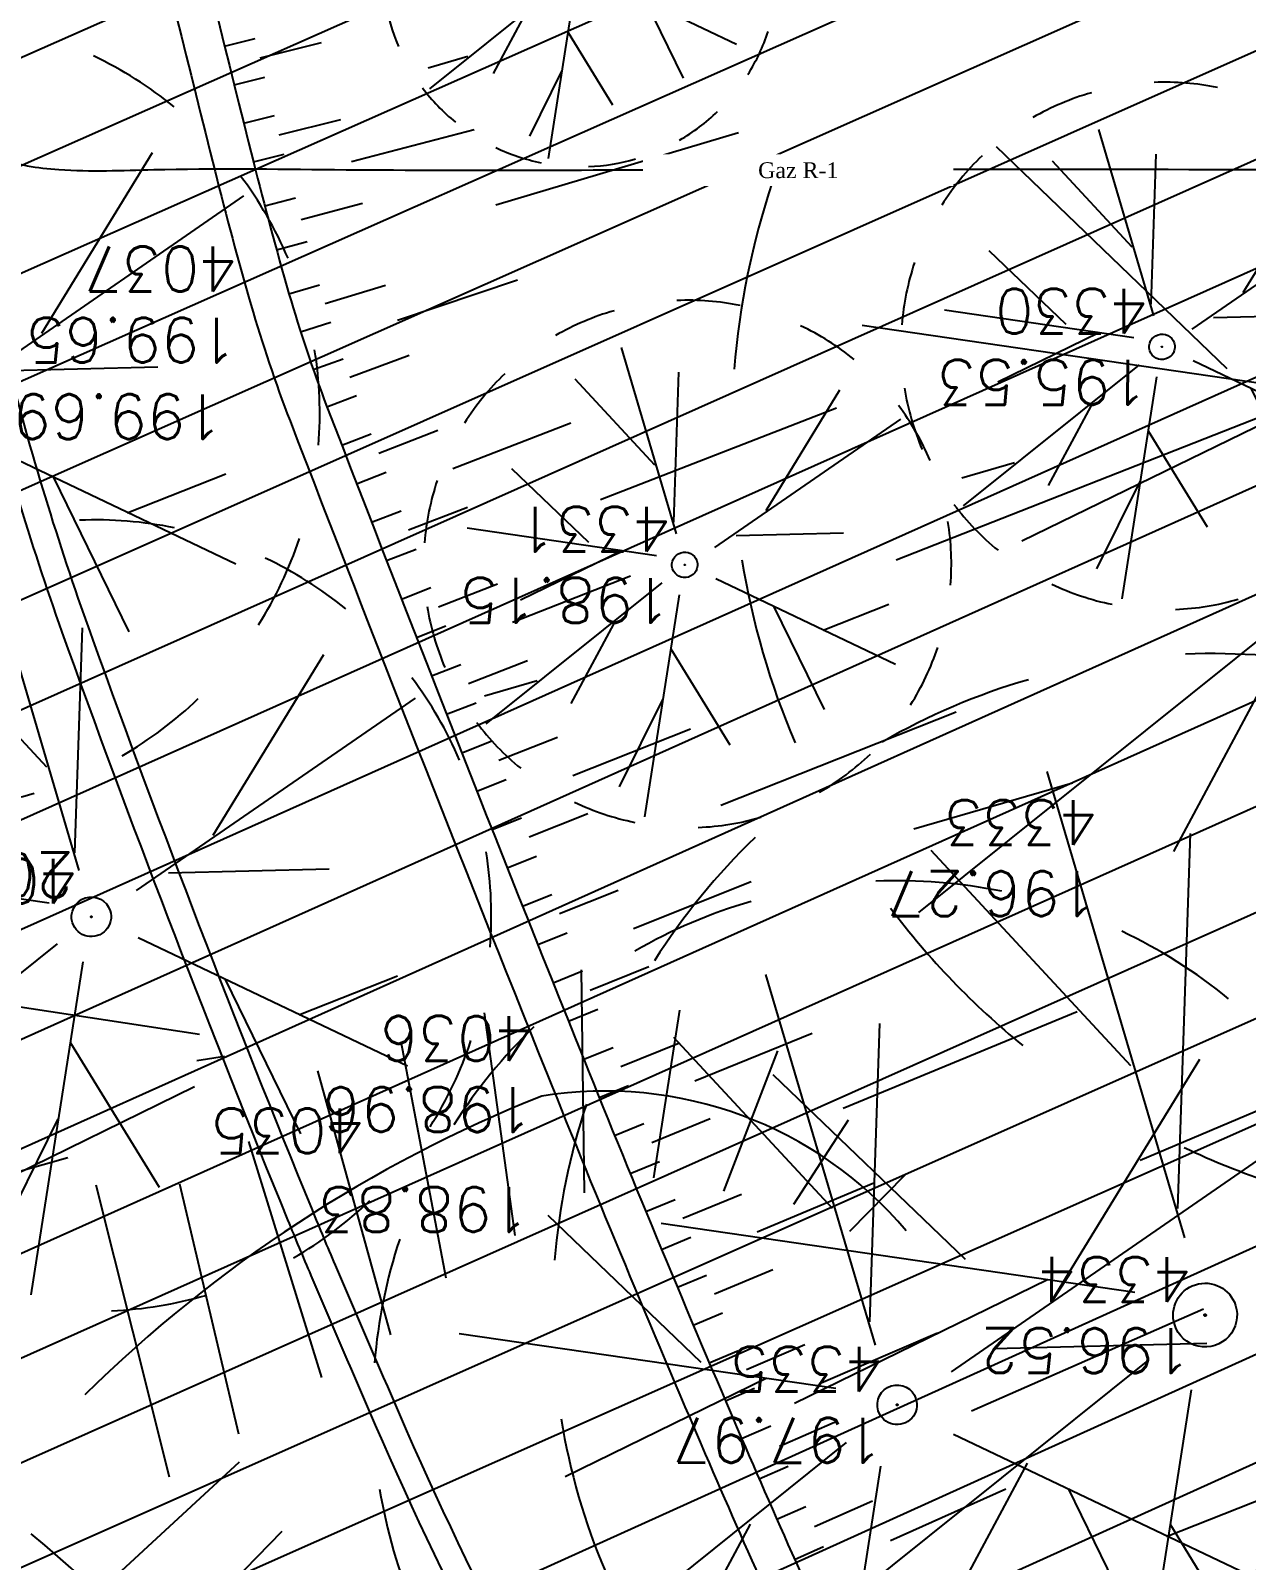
# Model space of a CAD drawing. Extents: x -594 to 29166, y -5797 to 14313.
# Drawn here: x 13592 to 14514, y 2044 to 3205 of the extents above; entities that cross this region are included whole.
import ezdxf
from ezdxf.enums import TextEntityAlignment as Align
from ezdxf.lldxf.tags import DXFTag

# ---------------------------------------------------------------- set-up
doc = ezdxf.new("R2010")
doc.units = 0
doc.linetypes.add('Style de ligne -15', pattern=[2.0832800000000002, 1.25, -0.41656, 0.1388600000000001, -0.2778600000000001])
doc.layers.get('0').update_dxf_attribs({"color": 252})
for name, color, linetype in [('A SITE', 252, 'Continuous'), ('DWG_280-140115-P - Général', 252, 'Continuous'), ('Fond topo - TAL', 252, 'Continuous'), ('Fond topo - TAL_HAC', 252, 'Continuous'), ('Fond topo - VEG', 252, 'Continuous'), ('Fond topo - Z_500', 252, 'Continuous'), ('GAZ-GAZ N-1', 202, 'Continuous'), ('prlm-VRD', 252, 'Continuous'), ('SA - béton balayé', 252, 'Continuous'), ('SA - EBC', 252, 'Continuous'), ('SA - EP-réso', 252, 'EP'), ('SA - EU-réso', 252, 'EU')]:
    doc.layers.add(name, color=color, linetype=linetype)
for name, color, linetype, plot in [('Fond topo - N', 252, 'Continuous', False), ('Fond topo - NCACHE', 252, 'Continuous', False), ('Fond topo - ZCACHE', 252, 'Continuous', False)]:
    doc.layers.add(name, color=color, linetype=linetype, plot=plot)
doc.layers.add('Fond topo - P', color=252, linetype='Continuous', lineweight=50)
doc.layers.add('Fond topo - VOI', color=252, linetype='Continuous', lineweight=25)
doc.styles.add('Lignes', font='arial.ttf', dxfattribs={"height": 0.35})
doc.styles.add('prlm-vmc', font='pala.ttf', dxfattribs={"height": 14})
doc.styles.add('SIMPLEX', font='simplex_.ttf', dxfattribs={"height": 1.25})
tags = doc.linetypes.add('EP', pattern='A,5,-0.25,["EP",Lignes,S=1,R=0,X=0,Y=-0.18],-1.25', length=6.5).pattern_tags.tags
tags[15:16] = [DXFTag(74, 4), DXFTag(75, 0), DXFTag(340, '0'), DXFTag(46, 0.0), DXFTag(50, 0.0), DXFTag(44, 0.0), DXFTag(45, 0.0)]
tags[4:5] = [DXFTag(74, 4), DXFTag(75, 0), DXFTag(340, '0'), DXFTag(46, 0.0), DXFTag(50, 0.0), DXFTag(44, 0.0), DXFTag(45, 0.0)]
tags = doc.linetypes.add('EU', pattern='A,5,-0.25,["EU",Lignes,S=1,R=0,X=0,Y=-0.18],-1.25', length=6.5).pattern_tags.tags
tags[15:16] = [DXFTag(74, 4), DXFTag(75, 0), DXFTag(340, '0'), DXFTag(46, 0.0), DXFTag(50, 0.0), DXFTag(44, 0.0), DXFTag(45, 0.0)]
tags[4:5] = [DXFTag(74, 4), DXFTag(75, 0), DXFTag(340, '0'), DXFTag(46, 0.0), DXFTag(50, 0.0), DXFTag(44, 0.0), DXFTag(45, 0.0)]
tags = doc.linetypes.add('L16', pattern=[0.37500001490116125, 0.300000011920929, -0.07500000298023224]).pattern_tags.tags
tags[6:7] = [DXFTag(74, 4), DXFTag(75, 0), DXFTag(340, '0'), DXFTag(46, 0.0), DXFTag(50, 0.0), DXFTag(44, 0.0), DXFTag(45, 0.0)]
tags[4:5] = [DXFTag(74, 4), DXFTag(75, 0), DXFTag(340, '0'), DXFTag(46, 0.0), DXFTag(50, 0.0), DXFTag(44, 0.0), DXFTag(45, 0.0)]
tags = doc.linetypes.add('L8', pattern=[0.22500000894069674, 0.1500000059604645, -0.07500000298023224]).pattern_tags.tags
tags[6:7] = [DXFTag(74, 4), DXFTag(75, 0), DXFTag(340, '0'), DXFTag(46, 0.0), DXFTag(50, 0.0), DXFTag(44, 0.0), DXFTag(45, 0.0)]
tags[4:5] = [DXFTag(74, 4), DXFTag(75, 0), DXFTag(340, '0'), DXFTag(46, 0.0), DXFTag(50, 0.0), DXFTag(44, 0.0), DXFTag(45, 0.0)]
tags = doc.linetypes.add('STYLE_15', pattern=[0.8333119936287403, 0.5, -0.1666239947080612, 0.05554400011897087, -0.1111439988017082]).pattern_tags.tags
tags[10:11] = [DXFTag(74, 4), DXFTag(75, 0), DXFTag(340, '0'), DXFTag(46, 0.0), DXFTag(50, 0.0), DXFTag(44, 0.0), DXFTag(45, 0.0)]
tags[8:9] = [DXFTag(74, 4), DXFTag(75, 0), DXFTag(340, '0'), DXFTag(46, 0.0), DXFTag(50, 0.0), DXFTag(44, 0.0), DXFTag(45, 0.0)]
tags[6:7] = [DXFTag(74, 4), DXFTag(75, 0), DXFTag(340, '0'), DXFTag(46, 0.0), DXFTag(50, 0.0), DXFTag(44, 0.0), DXFTag(45, 0.0)]
tags[4:5] = [DXFTag(74, 4), DXFTag(75, 0), DXFTag(340, '0'), DXFTag(46, 0.0), DXFTag(50, 0.0), DXFTag(44, 0.0), DXFTag(45, 0.0)]

# ---------------------------------------------------------------- blocks, each defined once
blk = doc.blocks.new('A 90.PTOPO')
at = {"layer": 'Fond topo - NCACHE', "style": 'SIMPLEX'}
blk.add_attdef('MAT', text='', height=0.34, dxfattribs=at).set_placement((0.09999999986030161, -0.09999999962747097), align=Align.TOP_LEFT)
at = {"layer": 'Fond topo - ZCACHE', "style": 'SIMPLEX'}
blk.add_attdef('ALT', (0.09999999986030161, 0.09999999962747097), '', height=0.34, dxfattribs=at)
blk = doc.blocks.new('A 90.RESINEUX')
at = {"ltscale": 2}
for p, q in [((-0.124167546, -0.091136848), (-0.11416789, 0.098856622)), ((-0.164166172, -0.08113719200000001), (-0.164166172, 0.08885696600000001)), ((0.045826612, -0.14113513), (0.125823863, -0.001139941)), ((-0.104168234, -0.06113787900000001), (0.025827299, -0.14113513)), ((-0.11416789, -0.101136505), (-0.004171670000000001, -0.171134099)), ((-0.124167546, -0.151134786), (-0.014171327, -0.211132724)), ((-0.134167203, -0.191133412), (-0.014171327, -0.261131006)), ((-0.134167203, -0.231132037), (-0.034170639, -0.301129632)), ((-0.144166859, -0.271130662), (-0.054169952, -0.341128257)), ((-0.154166515, -0.311129288), (-0.074169264, -0.3911265390000001)), ((-0.174165828, -0.341128257), (-0.124167546, -0.411125851)), ((-0.204164797, -0.36112757), (-0.174165828, -0.431125164)), ((-0.234163766, -0.381126882), (-0.22416411, -0.431125164)), ((-0.264162735, -0.3911265390000001), (-0.264162735, -0.431125164))]:
    blk.add_line(p, q, dxfattribs=at)
for centre, major_axis, ratio, start_param, end_param in [((-0.132308309, 0.771717634), (0.5413446150000001, 0.5413446150000001), 0.999999999999071, 3.63264165587472, 4.003214602841574), ((-0.744748968, -0.046828497), (-0.4953887950000001, 0.4953887950000001), 0.9999999999996526, 3.509030027783859, 3.906773112117224), ((-0.265161906, -0.212133051), (-0.141416496, 0.141416496), 0.9999999999999891, 2.259520706035595, 3.289317319450373)]:
    blk.add_ellipse(centre, major_axis=major_axis, ratio=ratio, start_param=start_param, end_param=end_param, dxfattribs=at)
blk = doc.blocks.new('A 90.VEG12')
at = {"ltscale": 2}
for p, q in [((0.01815258799999997, 0.057406781), (0.100441039, 0.47293725)), ((0.05749608, 0.253444298), (0.145517598, 0.414706841)), ((0.037902722, 0.15845596), (-0.06593155700000003, 0.344147082)), ((-0.158788295, 0.086017079), (-0.245985314, 0.284587218)), ((0.04981112299999996, 0.033821695), (0.391570728, 0.285894318)), ((0.143890955, 0.107467204), (0.230033352, 0.253971609)), ((0.2917471699999999, 0.208620217), (0.392372872, 0.233301274)), ((-0.05229389700000003, 0.02983962500000001), (-0.383643778, 0.204631851)), ((-0.25001839, 0.135126714), (-0.3755999820000001, 0.091127132)), ((0.122915307, -0.02992704099999999), (0.317230371, 0.05540147100000001)), ((0.057557527, -0.01766878999999999), (0.411943876, -0.08413611500000001)), ((-0.05265807700000003, -0.029192154), (-0.412380265, -0.256628677)), ((-0.09359106700000003, -0.049762263), (-0.2956446150000001, -0.04653133200000001)), ((0.184132294, -0.04763066399999999), (0.323120213, -0.192805613)), ((0.01825986499999999, -0.057372749), (0.107637982, -0.4128258760000001)), ((0.02259491799999996, -0.07955337300000001), (0.001649748999999978, -0.36183712)), ((-0.151821475, -0.09483882200000002), (-0.2999525240000001, -0.315936062)), ((0.05371548199999998, -0.188497704), (0.197263789, -0.356749422))]:
    blk.add_line(p, q, dxfattribs=at)
for start, end in [(90, 103.8461539085843), (62.30769199853572, 76.15384597947835), (117.6923078993823, 131.5384619204946), (34.61538499867542, 48.46153799321151), (145.3846149358338, 159.2307690506909), (6.923076979206323, 20.76923090842763), (173.0769230068974, 186.9230769931026), (339.2307689837768, 353.0769230207937), (200.7692310571047, 214.6153850641662), (311.5384620067885, 325.3846150013246), (228.4615380795054, 242.3076921006177), (283.8461540205217, 297.6923080014643), (256.1538460914157, 270)]:
    blk.add_arc((0, 0), 0.496982058, start, end, dxfattribs=at)
blk = doc.blocks.new('A 90.VEG14')
at = {"ltscale": 2, "flags": 128}
for points in [[(0.5, 0, -1), (-0.5, 0, -1)], [(0.016, 0, -1), (-0.016, 0, -1)]]:
    blk.add_lwpolyline(points, format="xyb", close=True, dxfattribs=at)
blk = doc.blocks.new('A$C380262B1')
at = {"layer": 'SA - béton balayé'}
h = blk.add_hatch(dxfattribs=at)
h.set_pattern_fill('BETON_BALAYE', color=256, scale=50, angle=-20.82846392552948, style=0, pattern_type=2)
h.set_pattern_definition([(339.1715360744705, (-355966725.0913794, -417896002.4038396), (120.5899727452301, 7.619611099305162), [750, -100, 250, -50]), (339.1715360744705, (-355966654.0479279, -417896002.6831044), (-23.08696394935313, 79.93273481872912), [150, -16.5, 300, -37.5]), (339.1715360744705, (-355966686.6133692, -417895971.5705341), (254.9204179624569, -61.13779932125717), [400, -70, 200, -50])])
h.paths.add_polyline_path([(1873.113977955654, -1045.302820485085), (1723.694125330076, -1045.058329775929), (1723.307328578085, -925.0544283539057), (2345.532266516238, -924.7764729894698), (2345.145130297169, -964.4988502375782), (3017.950370302424, -1034.733838774264), (4386.429105047137, -1035.296649020165, 0.4554572218905719), (4485.51508099772, -921.50833401829, -0.01964105558483272), (4467.221169918776, -749.9391863122582), (4481.542929168791, 248.8766504451632, 0.1673816827692034), (4271.636023558676, 941.6985101997852, -0.1543094570110363), (3947.719518048689, 1816.496034897864), (3948.121993010864, 2223.469870258123), (4228.121712291613, 2223.073383234441), (4227.560372790322, 1826.65438670665, 0.1545072172811908), (4495.384320942685, 1110.103053227067, -0.1683812778433724), (4761.346017243341, 238.37751140818), (4744.886533962563, -628.3880593255162, 0.0517561400087343), (4870.208288822323, -1347.367929667234, 0.07683847701793518), (5066.27194066532, -1775.590235739946, 0.01799232693758742), (5358.835439849645, -2186.503778491169), (5613.365647150204, -2444.26066800952), (5515.134513610974, -2706.88981320709, -0.1699699658030997), (4566.215102141723, -1299.586025625467, 0.3336449647308316), (4374.211731227115, -1155.291634611785), (3011.679256986827, -1154.731269739568), (2987.463968060911, -1152.203405182809), (2588.298533950001, -2690.259298682213), (2395.835024816915, -3771.221282333136, 0.4142135626327677), (2476.75752537325, -3887.20209505409), (2969.033070793375, -3974.850948899984), (2947.999150305986, -4092.993126623333), (2455.722538055852, -4005.344082973897, -0.4142135620652547), (2277.693036897108, -3750.186295062304), (2470.928195118904, -2664.89038169384), (2866.758767655119, -1139.602836966515)])
at = {"layer": 'SA - EBC'}
h = blk.add_hatch(dxfattribs=at)
h.set_pattern_fill('_USER', color=256, scale=75, angle=-335.8284639255295, style=0, pattern_type=0)
h.set_pattern_definition([(24.17153607447054, (-355966725.0913794, -417896002.4038396), (-30.71023888770651, 68.42427367140989), [])])
h.paths.add_polyline_path([(9533.967289561406, -8391.022676602006), (7823.560263682157, -8197.032719478011), (7677.26634000428, -8624.200356937945), (6795.644808141515, -8561.406107898802), (5968.179506575689, -8295.55842038244), (5307.727831928059, -7899.99740216881, -0.3248648439675891), (5215.66356504336, -6186.960641667247, -0.2814891280233847), (6034.588919347152, -5793.906059488654), (6977.488194359466, -5966.359615046531, 0.1695292869953866), (8622.524935239926, -5863.042801246047, 0.3340686001642133), (8902.106720628217, -5382.998490706086, 0.09326601099187866), (8620.675744628534, -4484.154293872416, 0.153138720952933), (7983.041431754827, -3856.574170198292), (6774.001917056739, -3250.65084323287), (5737.27900213562, -2651.023222506046, -0.1642525569746835), (4858.435642998666, -1650.659172795713), (4817.150435736403, -1198.612694069743), (4848.756969021633, -647.3217743448913), (5422.659926814958, 1808.548009581864, 0.4390366150430304), (6435.564773995429, 2874.098786618561, -0.09336270403907257), (6508.739385334775, 3486.828686110675, 0.1042719612268155), (6540.439700800925, 3811.755312792957), (6460.564939025789, 4655.403570830822), (7373.38954936713, 4920.791836176068), (7554.008261486888, 4259.8578767851), (7298.873095074669, 4188.137014396489), (7509.021686343476, 3441.03382807225, -0.2009829630450486), (7456.712778378278, 3016.095944307745), (7105.68882166408, 2168.347155954689), (7082.51023539342, 1970.99042609334), (7207.488740049303, 1059.89730162546), (7767.198439734057, -779.9824859946966), (8823.304629139602, -984.4878826290369, 0.1214178809896852), (9894.772318005562, -3098.331943433732, 0.01018302281994621), (10254.53238859773, -3499.40192066133), (9617.819940159097, -3345.007801242173), (9300.242931814864, -4358.367580920458), (9996.567213023081, -4620.499769318849), (9784.691719617695, -7276.41688529402), (9646.94292745553, -8212.627615593374)])
at = {"layer": 'DWG_280-140115-P - Général', "linetype": 'STYLE_15', "ltscale": 10, "elevation": 1e-07, "flags": 128}
for points in [[(3021.57010990195, -8145.867266133428, -0.06895872050302425), (6235.28967932798, -3756.488723866642, -0.008807822459316559), (10257.93705312535, 602.650766633451, -0.04520462568320733), (14397.25473853759, 4625.921016000211)], [(3183.863145206124, -8029.472286626697, -0.06402224317722395), (6209.414131427184, -3981.190984882414, -0.008807822459316559), (10232.06150527112, 377.9485056176782, -0.04520462568320733), (14371.37919068336, 4401.218755077571)], [(3210.571503592655, -8360.037511121482, -0.06701638499415095), (6351.068271277472, -4105.283255595714, -0.008807822459459397), (10373.71564516798, 253.8562349975109, -0.04520462568242076), (14513.03333048709, 4277.126484271139)]]:
    blk.add_lwpolyline(points, format="xyb", dxfattribs=at)
at = {"layer": 'Fond topo - TAL', "ltscale": 2, "flags": 128}
blk.add_lwpolyline([(5550.964989326894, 309.369040466845, 0.001967021161989692), (5665.979576995596, -158.5412297397852, 0.009053492578674051), (5692.935789003968, -258.6355214938521, 0.02150890567281686), (5721.746376994997, -344.371111318469, 0.003755858169683042), (5916.477807564661, -839.507176540792, 0.006031040945216099), (6036.166447913274, -1127.173111308366, 0.00802460262229775), (6131.992868334055, -1340.383921563625, 0.04845863212810597), (6240.257172519341, -1522.94373139739, 0.03430654887041581), (6435.959424171597, -1754.955144040287, 0.02760387584933579), (6657.272273395211, -1959.60779003799, 0.04574181501611826), (6804.766618506983, -2060.447602067143, 0.003041655342484329), (6919.643248012289, -2123.531989287585, 0.0008412878209468677), (7337.804675800726, -2348.956102598459, 0.002454288222013147), (7436.458407342434, -2401.302496530116, 0.01966671475607495), (7719.408091250807, -2481.40658531338)], format="xyb", dxfattribs=at)
at = {"layer": 'Fond topo - TAL', "linetype": 'L8', "ltscale": 2, "flags": 128}
blk.add_lwpolyline([(5205.937368283048, 750.0820459797978, 0.001164838968751395), (5278.977398714051, 432.2940057143569, 0.002306011098395101), (5317.01750359498, 271.8948707915843, 0.0003060880427634036), (5449.896251037717, -275.6433725357056, 0.003733443309130319), (5461.225120723248, -320.7323646172881, 0.02303033537768723), (5525.319082802162, -528.166111279279, 0.01069699115838556), (5691.911232238635, -961.3684616982937, 0.003771884424086066), (5709.500161511824, -1003.431219421327, 0.001382538214981839), (5758.38501737453, -1117.031494993716, 0.03661887789284379), (5957.885807240382, -1498.056274838746, 0.03752440099679374), (6205.448941607028, -1837.196699343622, 0.04028550190851635), (6451.502227922902, -2082.904460746795, 0.04917095924580399), (6686.922064470127, -2246.013048756868, 0.006033711204905718), (6822.157270042226, -2319.117279909551, 0.002063562969709008), (7219.866421166807, -2525.856100022793, 0.007761415611758534), (7381.736469687894, -2606.000236514956, 0.004421614268413964), (7666.724392818287, -2738.557008188218), (7960.304197249934, -2909.094837494195)], format="xyb", dxfattribs=at)
at = {"layer": 'Fond topo - TAL_HAC', "ltscale": 2}
for p, q in [((5644.133967300877, -70.87721507996321), (5667.426054971293, -65.09114122018218)), ((5671.058380929753, -79.6978734433651), (5717.639709636569, -68.11427213251591)), ((5651.401467248797, -100.1021330244839), (5674.690706701949, -94.30460594594479)), ((5658.683337783441, -129.3234734795988), (5681.969723524526, -123.5144942998886)), ((5685.616413364187, -138.1176472641528), (5732.186326896772, -126.4882378280163)), ((5740.381907811388, -158.2310420460999), (5833.304388867691, -134.1185453347862)), ((5849.727151263505, -191.1278706043959), (6033.762726001441, -136.4021254703403)), ((5665.979576995596, -158.5412297397852), (5689.263103390113, -152.7207996696234)), ((5674.562007188797, -192.0136487111449), (5697.773580439389, -185.9125939197838)), ((5702.228833036497, -202.4559186771512), (5748.577488632873, -189.973846450448)), ((5683.547847624868, -225.3800332546234), (5706.684085680172, -218.9992431551218)), ((5692.935789003968, -258.6355214938521), (5715.993320848793, -251.975925732404)), ((5720.284434081987, -266.0717742517591), (5766.203807294369, -252.0928193815053)), ((5775.150478305295, -278.7166468799114), (5866.149913473055, -248.1371959671378)), ((5701.718425611034, -287.4855449423194), (5724.575547361746, -280.1676228642464)), ((5711.324587510899, -316.0719087347388), (5733.962507126853, -308.1016768701375)), ((5739.054494956508, -321.9283994287252), (5784.097149362788, -305.3404739126563)), ((6153.474682709202, -460.4381073266268), (6510.830742446706, -319.8939986526966)), ((5721.746376994997, -344.371111318469), (5744.146482599899, -335.7551223598421)), ((5929.195721028373, -414.7591618821025), (6108.121039392427, -345.1191555708647)), ((5817.075643735006, -391.3652907125652), (5906.599705899134, -356.7034629173577)), ((5732.995075033978, -373.5772904008627), (5755.387557623908, -364.9415092542768)), ((5761.020989343524, -379.5297300443053), (5805.798318749294, -362.2383804991841)), ((5744.269578717649, -402.773517742753), (5766.654421109706, -394.1179510205984)), ((5755.569879664108, -431.9597698748112), (5777.947064023465, -423.2844246551394)), ((5783.606270886958, -437.862665578723), (5828.352968720719, -420.4922012984753)), ((5766.895968699828, -461.1360242590308), (5789.265477890149, -452.4409067817032)), ((5862.390759633854, -507.7929305844009), (5951.791736297309, -472.8148609399796)), ((5778.247837303206, -490.3022577986121), (5800.60965353623, -481.5873757004738)), ((5806.294617848471, -496.1555916815996), (5851.010544411838, -478.7060664966702)), ((5789.625476440415, -519.4584485143423), (5811.979582253844, -510.7238076627254)), ((5801.028877263889, -548.6045728437603), (5823.375255381688, -539.850180502981)), ((5829.085959447548, -554.408325906843), (5873.770974902436, -536.8797946721315)), ((5812.458030739799, -577.7406083419919), (5834.796663606539, -568.9664714038372)), ((6020.39981703274, -646.6602835804224), (6198.828325886279, -575.7570593617857)), ((5908.117152564228, -624.0596586838365), (5997.393926698714, -588.7657839804888)), ((5823.912928113714, -606.8665321916342), (5846.243798360229, -598.0726573616266)), ((5851.980224438012, -612.6206867396832), (5896.634189179167, -595.0132044032216)), ((5835.39356039837, -635.9823216684163), (5857.716650469229, -627.1687159314752)), ((5846.899918653071, -665.0879538618028), (5869.215211132541, -656.2546242028475)), ((5874.977341387421, -670.7924916408956), (5919.600115902722, -653.1061130575836)), ((5858.431993657723, -694.1834066063166), (5880.739471362904, -685.3303594514728)), ((5954.254251113161, -740.1640221476555), (6043.405707227066, -704.5547834597528)), ((5869.989776937291, -723.2686563394964), (5892.289422079921, -714.395899232477)), ((5898.077238164842, -728.9235599339008), (5942.668683174998, -711.158340331167)), ((5881.57325880602, -752.3436811752617), (5903.865054249763, -743.451220355928)), ((5245.560630084947, -762.6214277930558), (5625.165689969435, -820.552408695221)), ((6338.506393227726, -916.1319972015917), (6691.841545887291, -765.7648800872266)), ((5893.182430649176, -781.4084580168128), (5915.466358885169, -772.4963009357452)), ((5921.279842918739, -787.0137088932097), (5965.839819051325, -769.1697038710117)), ((5904.817283293232, -810.462963860482), (5927.093326952308, -801.5311173163354)), ((6113.101843977347, -876.4688598923385), (6290.635986579582, -803.3550566993654)), ((6000.738308718428, -855.7261498644948), (6089.680724870414, -819.5979529991746)), ((5916.477807564661, -839.507176540792), (5938.745949277654, -830.5556475184858)), ((5944.563200557604, -844.9765611439943), (5989.077856903896, -827.0197967998683)), ((5623.171887779608, -840.3462400659919), (5644.13452395238, -837.1310202404857)), ((5276.38522866182, -1029.178191442043), (5621.178085589781, -860.1400716230273)), ((5928.133969707415, -868.4026968665421), (5950.380451930687, -859.3974747695029)), ((5939.859804883599, -897.2700142301619), (5962.084498303011, -888.2111512124538)), ((5967.971259402111, -902.6038302108645), (6012.39876053296, -884.4325026497245)), ((5951.655245060101, -926.1089603416622), (5973.858020408079, -916.9965089298785)), ((6047.933303052559, -970.3245222568512), (6136.522963130847, -933.3397667855024)), ((5963.520221598446, -954.9193671904504), (5985.700949560851, -945.7533808425069)), ((5991.657083202153, -960.1174901239574), (6035.99639502354, -941.7320223525167)), ((5975.454665301368, -983.70106741786), (5997.613216843456, -974.4815994985402)), ((5987.458506831899, -1012.453893385828), (6009.594753058627, -1003.18099707365)), ((6015.620120661333, -1017.516202293336), (6059.870211128145, -998.9170221611857)), ((5999.53167643398, -1041.177677735686), (6021.645488264039, -1031.851407606155)), ((6210.599918663502, -1106.151983141899), (6386.376799829304, -1028.90893779695)), ((6039.859814057127, -1074.798630829901), (6084.019652800635, -1055.986171215773)), ((6096.446360694245, -1084.936126694083), (6184.654447017238, -1047.050331160426)), ((6011.674103559926, -1069.872253760695), (6033.765352657065, -1060.492663364857)), ((6023.88571780175, -1098.537453636527), (6045.95427531749, -1089.104598108679)), ((6064.825206110254, -1132.959252689034), (6108.873068448156, -1113.886082172394)), ((6036.166447913274, -1127.173111308366), (6058.21218569763, -1117.687045317143)), ((6049.436217779294, -1157.818514294922), (6071.438226569444, -1148.231459967792)), ((6148.982732091099, -1204.608188383281), (6236.545390449464, -1165.253635216504)), ((6062.846368784085, -1188.402748201042), (6084.804185992107, -1178.714907448739)), ((6091.556984512135, -1193.925826717168), (6135.428081126884, -1174.449510779232)), ((6076.39661883004, -1218.925170041621), (6098.309782799333, -1209.136746451259))]:
    blk.add_line(p, q, dxfattribs=at)
at = {"layer": 'Fond topo - VOI', "linetype": 'L16', "ltscale": 2, "flags": 128}
for points in [[(5392.407969431952, 1111.904269549996, 0.01722442130375293), (5396.107164770365, 882.525622472167, 0.04305158241120926), (5408.627218520269, 791.4557883515954, 0.001177569187763674), (5484.062571497634, 461.9041703641415, 0.002427729493112618), (5521.804238390177, 302.3227220401168, 0.001967020956825959), (5636.875169211999, -165.8167663961649, 0.009053493585175633), (5664.113873941824, -266.960016451776, 0.02150890483590385), (5693.746245000511, -355.1410974003375, 0.003755857879048691), (5888.642630679533, -850.696587562561, 0.006031040761159129), (6008.609275799245, -1139.030693657696, 0.008024603406108846), (6104.830426676199, -1353.119766991585, 0.04845863152505209), (6216.053937375546, -1540.669515356421, 0.03430654925623074), (6414.407409727573, -1775.824036449194, 0.02760387630777388), (6638.150424184278, -1982.723907381296, 0.04574181495738096), (6790.166542027146, -2086.655191704631, 0.003041655411540011), (6905.363101279363, -2149.915267992765, 0.0008412879643141841), (7323.613393446431, -2375.387286581099, 0.002454288050361413), (7422.52728305757, -2427.871722541749, 0.001190149676915431), (7627.286710543558, -2534.613265283406, 0.2729859319538775), (7818.640415603295, -2537.865278497338, 0.5229621065076793), (7831.962817022577, -2392.043141648173, -0.00786055030879591), (7655.119823943824, -2220.974797196686, -0.01612499385767952), (7572.994566615671, -2133.528076577932, -0.005612051181520921), (7234.075024491176, -1739.662334322929, -0.02310981858493283), (7157.358596613631, -1639.397700689733, -0.02656853706870258), (7047.00267999433, -1460.921823047101, -0.03868213082134395), (6987.748695677146, -1329.415004514158, -0.007175393436975411), (6937.438285909593, -1183.32435907796, -0.004924544095459816), (6869.306644191965, -968.754799850285, -0.003633774744343019), (6784.960411116481, -686.4572174847126, -0.005756498423518589), (6735.071917390451, -507.2855721227825, -0.02086462172059421), (6680.986850569025, -263.5070498101413, -0.01528835093536459), (6631.409636558965, 73.58195064589381, -0.009986619233383176), (6606.898569175974, 329.5134760439396, -0.02421681082814337), (6604.025940550491, 435.5511002242565, -0.004068535890819898), (6607.786591118202, 563.0926269106567, -0.001171863945288602), (6625.482830638066, 1005.729702953249, -0.00152953393264567), (6646.950672985986, 1478.675435110927, -0.006277708744472327), (6653.980015730485, 1593.814995978028, -0.02954878833963652), (6665.949301002547, 1683.544186316431, -0.007897955815137008), (6735.661067813635, 2014.690958615392, -0.009534637172886556), (6803.580167004839, 2289.433746226132, -0.03049426633253396), (6831.640211259946, 2373.435025289655, -0.01959706265007154), (6864.077265607193, 2445.57635160163, -0.007385007286054106), (6960.320823127404, 2632.030238676816, -0.00703834365838784), (7075.096242548898, 2839.478127937764, -0.02475780953821647), (7111.427237140015, 2896.292627044022, -0.03116737178628414), (7157.645668694749, 2953.358696680516, 0.01624541013141497), (7249.477941682562, 3060.073339007795, 0.01140558707328078), (7334.763849945739, 3171.03962264955, 0.007490832612850338), (7458.135183434933, 3344.7704016231, 0.04894958720658051), (7477.731918497011, 3380.245566368103, 0.0172000170103988), (7519.617923954502, 3487.450566142797)], [(5225.43954201974, 754.5165942981839, 0.00116483880797662), (5298.458698764443, 436.8193732574582, 0.002306011182776433), (5336.456233309582, 276.5997398644686, 0.0003060878564784329), (5469.329205621034, -270.9147073328495, 0.003733440487316977), (5480.585294729099, -315.7140320166945, 0.02303033540982148), (5544.135634880513, -521.3883996941149, 0.01069699115751624), (5710.42065853253, -953.7921075709164, 0.003771883424577017), (5727.893177466467, -995.5764777958393, 0.001382537500526071), (5776.734314719215, -1109.075158648193, 0.03661887814454393), (5974.878058070317, -1487.508127186447, 0.03752440110708656), (6220.673739444464, -1824.227291718125, 0.04028550176440735), (6464.450227888301, -2067.661452759057, 0.04917095898867555), (6696.644432889298, -2228.535189852118, 0.006033710847697392), (6831.455027591437, -2301.409888826311, 0.002063563105577488), (7229.017702722922, -2508.072567172348, 0.007761416038727673), (7390.331339929253, -2587.941216677427, 0.004435667204064966), (7675.906978966668, -2720.761590451002), (7973.655408108607, -2893.720936030149), (8098.612712789327, -3052.469847723842)]]:
    blk.add_lwpolyline(points, format="xyb", dxfattribs=at)
at = {"layer": 'SA - EP-réso', "ltscale": 75, "elevation": 1e-07, "flags": 128}
blk.add_lwpolyline([(7057.359504513443, -3847.703095152974), (7073.392802523449, -3763.613773323596, 0.3038135515548239), (6960.411896975711, -3575.048330798745), (5913.974411366507, -3011.549311224371, -0.2451589190929156), (4000.934660993516, -77.21436368301511), (4001.812148932368, 2129.220911115408, 0.2442911667358615), (3989.247120078653, 2158.72304784134)], format="xyb", dxfattribs=at)
at = {"layer": 'SA - EU-réso', "ltscale": 75, "elevation": 1e-07, "flags": 128}
blk.add_lwpolyline([(7122.338611911982, -3775.948962569237, 0.02430399992714655), (7123.694521654397, -3766.136091016233, 0.3084876794272485), (6975.278355227783, -3541.620403155684), (5930.56019009091, -2977.680810168386, -0.2470799863846096), (4048.446195200086, -71.39504831284285), (4050.931468652561, 1815.419044345617, -0.1208395636719429), (4094.591287523508, 1944.958092924207), (4176.118864258751, 2062.84625325352, 0.1663501201703965), (4193.535042321309, 2131.213369499892)], format="xyb", dxfattribs=at)
at = {"layer": 'Fond topo - P', "ltscale": 2}
ref = blk.add_blockref('A 90.PTOPO', (5664.113873941824, -266.960016451776), dxfattribs=dict(at, xscale=100, yscale=100, zscale=100, rotation=179.9607580165254))
ref.add_attrib('MAT', '4037', dxfattribs={"layer": 'Fond topo - N', "color": 0, "ltscale": 2, "height": 34, "rotation": 179.9607579854925, "style": 'SIMPLEX'}).set_placement((5654.120725253597, -256.9531699642539), align=Align.TOP_LEFT)
ref.add_attrib('ALT', '199.65', (5654.107027221471, -276.9531650468707), dxfattribs={"layer": 'Fond topo - Z_500', "color": 0, "ltscale": 2, "height": 34, "rotation": 179.9607579854925, "style": 'SIMPLEX'})
ref = blk.add_blockref('A 90.PTOPO', (6354.964313050732, -298.9584508351982), dxfattribs=dict(at, xscale=100, yscale=100, zscale=100, rotation=179.9607580165254))
ref.add_attrib('MAT', '4330', dxfattribs={"layer": 'Fond topo - N', "color": 0, "ltscale": 2, "height": 34, "rotation": 179.9607579854925, "style": 'SIMPLEX'}).set_placement((6344.971164455637, -288.9516041614115), align=Align.TOP_LEFT)
ref.add_attrib('ALT', '195.53', (6344.957466376945, -308.9515993371606), dxfattribs={"layer": 'Fond topo - Z_500', "color": 0, "ltscale": 2, "height": 34, "rotation": 179.9607579854925, "style": 'SIMPLEX'})
ref = blk.add_blockref('A 90.PTOPO', (5480.585294729099, -315.7140320166945), dxfattribs=dict(at, xscale=100, yscale=100, zscale=100, rotation=179.9607580165254))
ref.add_attrib('MAT', '4031', dxfattribs={"layer": 'Fond topo - N', "color": 0, "ltscale": 2, "height": 34, "rotation": 179.9607579854925, "style": 'SIMPLEX'}).set_placement((5470.592146134004, -305.7071853429079), align=Align.TOP_LEFT)
ref.add_attrib('ALT', '199.69', (5643.51708884351, -335.0159790366888), dxfattribs={"layer": 'Fond topo - Z_500', "color": 0, "ltscale": 2, "height": 34, "rotation": 179.9607579854925, "style": 'SIMPLEX'})
ref = blk.add_blockref('A 90.PTOPO', (5993.018777342513, -464.3629182130098), dxfattribs=dict(at, xscale=100, yscale=100, zscale=100, rotation=179.9607580165254))
ref.add_attrib('MAT', '4331', dxfattribs={"layer": 'Fond topo - N', "color": 0, "ltscale": 2, "height": 34, "rotation": 179.9607579854925, "style": 'SIMPLEX'}).set_placement((5983.025628793985, -454.3560715392232), align=Align.TOP_LEFT)
ref.add_attrib('ALT', '198.15', (5983.011930668727, -474.3560668081045), dxfattribs={"layer": 'Fond topo - Z_500', "color": 0, "ltscale": 2, "height": 34, "rotation": 179.9607579854925, "style": 'SIMPLEX'})
ref = blk.add_blockref('A 90.PTOPO', (6316.464047599584, -686.8967592716217), dxfattribs=dict(at, xscale=100, yscale=100, zscale=100, rotation=179.9607580165254))
ref.add_attrib('MAT', '4333', dxfattribs={"layer": 'Fond topo - N', "color": 0, "ltscale": 2, "height": 34, "rotation": 179.9607579854925, "style": 'SIMPLEX'}).set_placement((6306.470899051055, -676.8899125978351), align=Align.TOP_LEFT)
ref.add_attrib('ALT', '196.27', (6306.457200972363, -696.8899079598486), dxfattribs={"layer": 'Fond topo - Z_500', "color": 0, "ltscale": 2, "height": 34, "rotation": 179.9607579854925, "style": 'SIMPLEX'})
ref = blk.add_blockref('A 90.PTOPO', (5543.074427591637, -731.3841741532087), dxfattribs=dict(at, xscale=100, yscale=100, zscale=100, rotation=179.9607580165254))
ref.add_attrib('MAT', '4033', dxfattribs={"layer": 'Fond topo - N', "color": 0, "ltscale": 2, "height": 34, "rotation": 179.9607579854925, "style": 'SIMPLEX'}).set_placement((5533.081278996542, -721.3773273862898), align=Align.TOP_LEFT)
ref.add_attrib('ALT', '200.05', (5529.907376831397, -682.5990872457623), dxfattribs={"layer": 'Fond topo - Z_500', "color": 0, "ltscale": 2, "height": 34, "rotation": 179.9607579854925, "style": 'SIMPLEX'})
ref = blk.add_blockref('A 90.PTOPO', (5888.642630679533, -850.696587562561), dxfattribs=dict(at, xscale=100, yscale=100, zscale=100, rotation=179.9607580165254))
ref.add_attrib('MAT', '4036', dxfattribs={"layer": 'Fond topo - N', "color": 0, "ltscale": 2, "height": 34, "rotation": 179.9607579854925, "style": 'SIMPLEX'}).set_placement((5878.649482084438, -840.6897408887744), align=Align.TOP_LEFT)
ref.add_attrib('ALT', '198.96', (5878.635784005746, -860.6897361576557), dxfattribs={"layer": 'Fond topo - Z_500', "color": 0, "ltscale": 2, "height": 34, "rotation": 179.9607579854925, "style": 'SIMPLEX'})
ref = blk.add_blockref('A 90.PTOPO', (5760.520093981177, -920.7762526348233), dxfattribs=dict(at, xscale=100, yscale=100, zscale=100, rotation=179.9607580165254))
ref.add_attrib('MAT', '4035', dxfattribs={"layer": 'Fond topo - N', "color": 0, "ltscale": 2, "height": 34, "rotation": 179.9607579854925, "style": 'SIMPLEX'}).set_placement((5750.526945432648, -910.7694059610367), align=Align.TOP_LEFT)
ref.add_attrib('ALT', '198.83', (5875.774040678516, -936.5213511511683), dxfattribs={"layer": 'Fond topo - Z_500', "color": 0, "ltscale": 2, "height": 34, "rotation": 179.9607579854925, "style": 'SIMPLEX'})
ref = blk.add_blockref('A 90.PTOPO', (6387.629810813814, -1033.563854545355), dxfattribs=dict(at, xscale=100, yscale=100, zscale=100, rotation=179.9607580165254))
ref.add_attrib('MAT', '4334', dxfattribs={"layer": 'Fond topo - N', "color": 0, "ltscale": 2, "height": 34, "rotation": 179.9607579854925, "style": 'SIMPLEX'}).set_placement((6377.636662265286, -1023.557007871568), align=Align.TOP_LEFT)
ref.add_attrib('ALT', '196.52', (6377.622964140028, -1043.55700314045), dxfattribs={"layer": 'Fond topo - Z_500', "color": 0, "ltscale": 2, "height": 34, "rotation": 179.9607579854925, "style": 'SIMPLEX'})
ref = blk.add_blockref('A 90.PTOPO', (6154.114221781492, -1101.628808770329), dxfattribs=dict(at, xscale=100, yscale=100, zscale=100, rotation=179.9607580165254))
ref.add_attrib('MAT', '4335', dxfattribs={"layer": 'Fond topo - N', "color": 0, "ltscale": 2, "height": 34, "rotation": 179.9607579854925, "style": 'SIMPLEX'}).set_placement((6144.121073232964, -1091.62196200341), align=Align.TOP_LEFT)
ref.add_attrib('ALT', '197.97', (6144.107375154272, -1111.621957086027), dxfattribs={"layer": 'Fond topo - Z_500', "color": 0, "ltscale": 2, "height": 34, "rotation": 179.9607579854925, "style": 'SIMPLEX'})
at = {"layer": 'Fond topo - VEG', "ltscale": 2, "zscale": 100}
for name, p, xscale, yscale, rotation in [('A 90.VEG12', (6628.795249946415, -364.0289305709302), 1207.68, 1207.68, 182.3278434684567), ('A 90.VEG12', (5914.031899021938, -12.25055502727628), 301.9199999999999, 301.9199999999999, 182.3278434684567), ('A 90.VEG12', (5416.199675155804, -349.4643313810229), 603.8399999999998, 603.8399999999998, 182.3278434684567), ('A 90.VEG12', (6357.095885230228, -298.2766676694155), 402.5599999999997, 402.5599999999997, 182.3278434684567), ('A 90.RESINEUX', (5426.983845606446, -1113.199444673955), 1495.917170092388, 1495.917170092388, 135.7443369730607), ('A 90.VEG12', (5995.150349568576, -463.6811351403594), 402.5599999999997, 402.5599999999997, 182.3278434684567), ('A 90.VEG14', (6354.964313050732, -298.9584508351982), 19.38, 19.38, 197.7368755850334), ('A 90.VEG12', (5546.271785860881, -730.3614994511008), 603.8399999999998, 603.8399999999998, 182.3278434684567), ('A 90.VEG14', (5993.018777342513, -464.3629182130098), 19.38, 19.38, 197.7368755850334), ('A 90.VEG12', (6392.958741262555, -1031.859396956861), 1006.4, 1006.4, 182.3278434684567), ('A 90.VEG12', (6154.114221781492, -1101.628808770329), 799.9999999999999, 799.9999999999999, 182.3278434684567), ('A 90.VEG14', (5543.074427591637, -731.3841741532087), 29.99999999999999, 29.99999999999999, 197.7368755850334), ('A 90.VEG14', (6387.629810813814, -1033.563854545355), 48.44799999999999, 48.44799999999999, 197.7368755850334), ('A 90.VEG14', (6154.114221781492, -1101.628808770329), 29.99999999999999, 29.99999999999999, 197.7368755850334), ('A 90.VEG12', (6736.218323977664, -1613.082578219473), 799.9999999999999, 799.9999999999999, 182.3278434684567)]:
    blk.add_blockref(name, p, dxfattribs=dict(at, xscale=xscale, yscale=yscale, rotation=rotation))

msp = doc.modelspace()

# ---------------------------------------------------------------- linework, layer by layer
at = {"layer": 'A SITE', "linetype": 'Style de ligne -15', "lineweight": 50, "ltscale": 25.4}
msp.add_open_spline([(4176.460323989, 5442.268083721201), (4369.671814654253, 5480.305082514233), (4562.883305319505, 5518.342081307264), (4903.035870079556, 5519.770962749722), (5243.188434839607, 5521.199844192178), (5979.862232432676, 5524.644192387673), (6716.536030025745, 5528.088540583168), (7278.196035443951, 5527.680984529125), (7839.856040862154, 5527.273428475082), (8021.33605249903, 5527.04436151977), (8202.816064135908, 5526.815294564457), (8808.175518535207, 5525.355672830381), (9413.534972934507, 5523.896051096305), (10716.35055125782, 5525.292875773189), (12019.16612958114, 5526.689700450073), (12242.59736941556, 5526.219074095052), (12466.02860924998, 5525.748447740031), (12816.58825669966, 5520.962446153984), (13167.14790414932, 5516.176444567938), (13202.67334411069, 5616.323253230989), (13238.19878407206, 5716.470061894041), (13267.88797985007, 5802.201202280354), (13297.57717562809, 5887.932342666667), (13327.26637146807, 5973.663483182873), (13356.95556730804, 6059.39462369908), (13408.40586833479, 6207.963585019167), (13459.85616936153, 6356.532546339254), (13477.00626972637, 6406.055533505653), (13494.1563700912, 6455.578520672052), (13528.56424594086, 6560.211756405557), (13562.97212179051, 6664.844992139062), (13573.34426940263, 6696.386357049848), (13583.71641701474, 6727.927721960633), (13599.14459516289, 6774.844311820367), (13614.57277331104, 6821.7609016801), (13678.89845151418, 7117.445058481407), (13743.22412971732, 7413.129215282714), (13957.44417426001, 7453.649993311512), (14171.6642188027, 7494.17077134031), (14164.33110006091, 7534.454284825461), (14156.99798131911, 7574.737798310613), (14190.69856097776, 7584.1885789299), (14224.3991406364, 7593.639359549188), (14227.54598275065, 7586.876309721521), (14230.6928248649, 7580.113259893854), (14293.31613396937, 7599.075882379029), (14355.93944307384, 7618.038504864206), (14360.33627129155, 7603.518153668139), (14364.73309950925, 7588.997802472074), (14537.19463817218, 7591.452871283189), (14709.72105367121, 7640.318572682433), (14664.80085229129, 7789.364483691123), (14619.88065091136, 7938.410394699813), (15047.10136485209, 8062.384212492531), (15474.32207879282, 8186.35803028525), (15686.72011032906, 8247.99634733282), (15899.1181418653, 8309.634664380394), (15904.18095425764, 8311.16615035549), (15909.24376664999, 8312.697636330588), (15908.24632720474, 8315.994988719141), (15907.24888775948, 8319.292341107695), (17672.66370066847, 8849.18489157519), (19438.07851357746, 9379.077442042686), (19648.94625719312, 9442.84166650947), (19859.81400080878, 9506.605890976254), (20255.34999765514, 9309.740046358256), (20650.88599450151, 9112.87420174026), (20960.83037043088, 8222.925854629979), (21270.77474636025, 7332.977507519699), (21180.20482578994, 7304.155253916865), (21089.63490521962, 7275.333000314032), (21163.08192130905, 7017.583632131451), (21236.52893739848, 6759.834263948869), (21251.59096196499, 6763.900398713808), (21266.65298653151, 6767.966533478745), (21275.66331628615, 6734.589920389879), (21284.67364604079, 6701.213307301014), (21269.90174220742, 6697.225493309333), (21255.12983837404, 6693.237679317652), (21270.02909754186, 6638.046934804524), (21284.92835670968, 6582.856190291396), (21291.18791271421, 6584.546016145794), (21297.44746871873, 6586.235842000193), (21305.99505503359, 6495.045994312171), (21402.88127022713, 6506.77370062368), (21487.34614140726, 6527.117243858374), (21571.8110125874, 6547.460787093069), (21569.54090915693, 6559.077459708715), (21567.27080572647, 6570.694132324361), (21604.9826147757, 6578.638180696444), (21642.69442382495, 6586.582229068526), (21649.99092684802, 6549.24424479024), (21657.28742987109, 6511.906260511954), (21652.49321263043, 6510.896351562153), (21647.69899538977, 6509.88644261235), (21807.59759874861, 5746.171790918018), (21967.49620210746, 4982.457139223686), (21977.29087856582, 4938.619647976331), (21987.08555502418, 4894.782156728977), (22015.77968985148, 4743.897667099305), (22044.47382467878, 4593.013177469635), (22063.49845796792, 4473.15386370534), (22082.52309125707, 4353.294549941044), (22101.17758034708, 4237.725041504161), (22119.8320694371, 4122.155533067276), (22124.34521501322, 4087.383801149612), (22128.85836058934, 4052.612069231947), (22138.67043277023, 3933.294823616047), (22148.48250495112, 3813.977578000148), (22152.89930715496, 3687.239417307076), (22157.31610935879, 3560.501256614004), (22156.076484195, 3368.858372212821), (22154.83685903121, 3177.215487811639), (22152.19921093334, 3078.786779554529), (22149.56156283546, 2980.358071297419), (22145.45597761818, 2863.604543402881), (22141.35039240089, 2746.851015508344), (22132.84957172425, 2586.184714510545), (22124.3487510476, 2425.518413512747), (22087.73229281092, 1950.645502867765), (22051.11583457425, 1475.772592222784), (21993.93267188069, 847.2728484507301), (21936.74950918714, 218.7731046786765), (21915.72911809816, 183.1543716948916), (21894.70872700917, 147.5356387111067), (21213.22959377029, 141.5663173796755), (20531.75046053142, 135.5969960482442), (20529.70391122794, 160.0584829811443), (20527.65736192447, 184.5199699140445), (20322.85211202239, 176.690893984845), (20118.04686212031, 168.8618180556456), (19882.16605612223, 159.8448189737624), (19646.28525012414, 150.8278198918793), (19256.88795437214, 145.1817412266304), (18867.49065862014, 139.5356625613815), (18773.40076004949, -158.0539794890239), (18679.31086147885, -455.6436215394293), (18604.52972435834, -1398.2892427307), (18529.74858723784, -2340.934863921971), (18635.05281645298, -2777.584667182492), (18740.3570456681, -3214.234470443014), (18588.75649128179, -3295.852804806581), (18437.15593689547, -3377.471139170148), (18384.51067286626, -3407.386502780186), (18331.86540883705, -3437.301866390224), (18280.61346701965, -3484.555506740129), (18229.36152520225, -3531.809147090034), (18125.26721579346, -3688.348619902795), (18021.17290638468, -3844.888092715555), (17973.14358509049, -3961.195121001385), (17925.1142637963, -4077.502149287216), (17903.6595444782, -4188.267269896076), (17882.2048251601, -4299.032390504935), (17853.8311819437, -4428.724102620885), (17825.4575387273, -4558.415814736834), (17795.32097892486, -4816.051617467339), (17765.18441912243, -5073.687420197844), (17828.42555699479, -5320.211674328882), (17891.66669486716, -5566.73592845992), (16164.83861855822, -5333.520038808841), (14438.01054224929, -5100.304149157763), (14043.04613360993, -5030.62411782032), (13648.08172497056, -4960.944086482877), (13506.14388269963, -4936.078551666066), (13364.20604042869, -4911.213016849256), (13220.84792956359, -4883.357134984888), (13077.48981869849, -4855.501253120519), (12791.93663099906, -4799.706438058725), (12506.38344329963, -4743.911622996931), (12128.34885504419, -4679.679125337937), (11750.31426678875, -4615.446627678944), (11530.96657057306, -4571.296341279807), (11311.61887435737, -4527.14605488067), (10549.50275420606, -4375.436976027418), (9787.386634054754, -4223.727897174167), (9847.497623255429, -3981.593318758593), (9907.608612456102, -3739.45874034302), (9806.224612371345, -3461.390401503092), (9704.840612286585, -3183.322062663164), (9715.186505392605, -3083.78428544866), (9725.532398498623, -2984.246508234157), (9824.047302511954, -2441.958219058206), (9922.562206525283, -1899.669929882255), (9651.720328772337, -1701.166952330637), (9380.878451019391, -1502.663974779018), (9447.608481402609, -1104.824686992503), (9514.338511785827, -706.9853992059885), (9834.997575414756, -611.0330797781556), (10155.65663904368, -515.0807603503229), (10247.11430860766, 11.58272047775972), (10338.57197817164, 538.2462013058423), (10143.19891171326, 564.034399210519), (9947.825845254876, 589.8225971151958), (9948.480143309253, 594.7796016490087), (9949.134441363629, 599.7366061828216), (9614.749591614567, 638.6852105942904), (9280.364741865505, 677.6338150057593), (8737.858740855809, 744.5739853015723), (8195.352739846112, 811.5141555973853), (7103.907474774716, 948.2615167649813), (6012.462209703319, 1085.008877932577), (5516.206690876444, 1145.917004896744), (5019.951172049568, 1206.825131860911), (4567.056891918675, 1262.264872866837), (4114.162611787784, 1317.704613872763), (4102.179930818145, 1307.408669484968), (4090.197249848507, 1297.112725097174), (3869.943570597327, 1322.109522471705), (3649.689891346147, 1347.106319846236), (3455.220307945352, 1370.40469088167), (3260.750724544557, 1393.703061917104), (3258.524318804017, 1373.559348491966), (3256.297913063478, 1353.415635066829), (2884.9618248586, 1399.247563906887), (2513.625736653723, 1445.079492746946), (2816.188598448748, 2481.82475935111), (3118.751460243772, 3518.570025955275), (3122.582998515823, 3517.421165562354), (3126.414536787875, 3516.272305169434), (3182.802811835182, 3704.331784302535), (3239.191086882488, 3892.391263435636), (3244.935288008489, 3911.548615905299), (3250.679489134491, 3930.705968374963), (3342.692954312362, 4248.16559893286), (3434.706419490234, 4565.625229490758), (3504.836904109278, 4748.284544670305), (3574.967388728322, 4930.943859849853), (3700.502833669992, 5086.55402693077), (3826.038278611662, 5242.164194011688), (4001.249301300331, 5342.216138866444), (4176.460323989, 5442.268083721201)], degree=2, knots=[0, 0, 0, 1, 1, 2, 2, 3, 3, 4, 4, 5, 5, 6, 6, 7, 7, 8, 8, 9, 9, 10, 10, 11, 11, 12, 12, 13, 13, 14, 14, 15, 15, 16, 16, 17, 17, 18, 18, 19, 19, 20, 20, 21, 21, 22, 22, 23, 23, 24, 24, 25, 25, 26, 26, 27, 27, 28, 28, 29, 29, 30, 30, 31, 31, 32, 32, 33, 33, 34, 34, 35, 35, 36, 36, 37, 37, 38, 38, 39, 39, 40, 40, 41, 41, 42, 42, 43, 43, 44, 44, 45, 45, 46, 46, 47, 47, 48, 48, 49, 49, 50, 50, 51, 51, 52, 52, 53, 53, 54, 54, 55, 55, 56, 56, 57, 57, 58, 58, 59, 59, 60, 60, 61, 61, 62, 62, 63, 63, 64, 64, 65, 65, 66, 66, 67, 67, 68, 68, 69, 69, 70, 70, 71, 71, 72, 72, 73, 73, 74, 74, 75, 75, 76, 76, 77, 77, 78, 78, 79, 79, 80, 80, 81, 81, 82, 82, 83, 83, 84, 84, 85, 85, 86, 86, 87, 87, 88, 88, 89, 89, 90, 90, 91, 91, 92, 92, 93, 93, 94, 94, 95, 95, 96, 96, 97, 97, 98, 98, 99, 99, 100, 100, 101, 101, 102, 102, 103, 103, 104, 104, 105, 105, 106, 106, 107, 107, 108, 108, 109, 109, 110, 110, 111, 111, 112, 112, 113, 113, 114, 114, 115, 115, 115], dxfattribs=at)
at = {"layer": 'GAZ-GAZ N-1'}
msp.add_spline([(13599.37603938427, 3447.820343844501), (13585.93011074915, 3447.820343844501), (13574.25502541672, 3447.820343844501), (13546.79565266718, 3444.593181873942), (13530.23390671527, 3436.171832221728), (13509.21673213245, 3407.656147154345), (13495.11961217071, 3355.555470386752), (13490.98031691847, 3305.580127132715), (13492.47790628226, 3256.755611881536), (13496.9353071458, 3214.233551713313), (13534.65753586501, 3132.596483916998), (13566.43337240475, 3109.345045936333), (13613.21151720372, 3099.450254615166), (13685.15056382119, 3099.450254615166), (13822.27342789913, 3099.450254615166), (14107.64620447535, 3099.450254615166), (14612.05939165922, 3099.450254615166)], degree=3, dxfattribs=at)

# ---------------------------------------------------------------- block references
at = {"layer": 'prlm-VRD'}
msp.add_blockref('A$C380262B1', (8094.782763188872, 3263.943246462347), dxfattribs=at)

# ---------------------------------------------------------------- next in the draw order: texts
at = {"layer": 'GAZ-GAZ N-1', "insert": (14173.91835517684, 3098.902135267315), "char_height": 12, "width": 223.3674351291768, "attachment_point": 5, "line_spacing_factor": 0.8, "style": 'prlm-vmc', "bg_fill": 2}
msp.add_mtext('Gaz R-1', dxfattribs=at)

doc.saveas('drawing.dxf')
